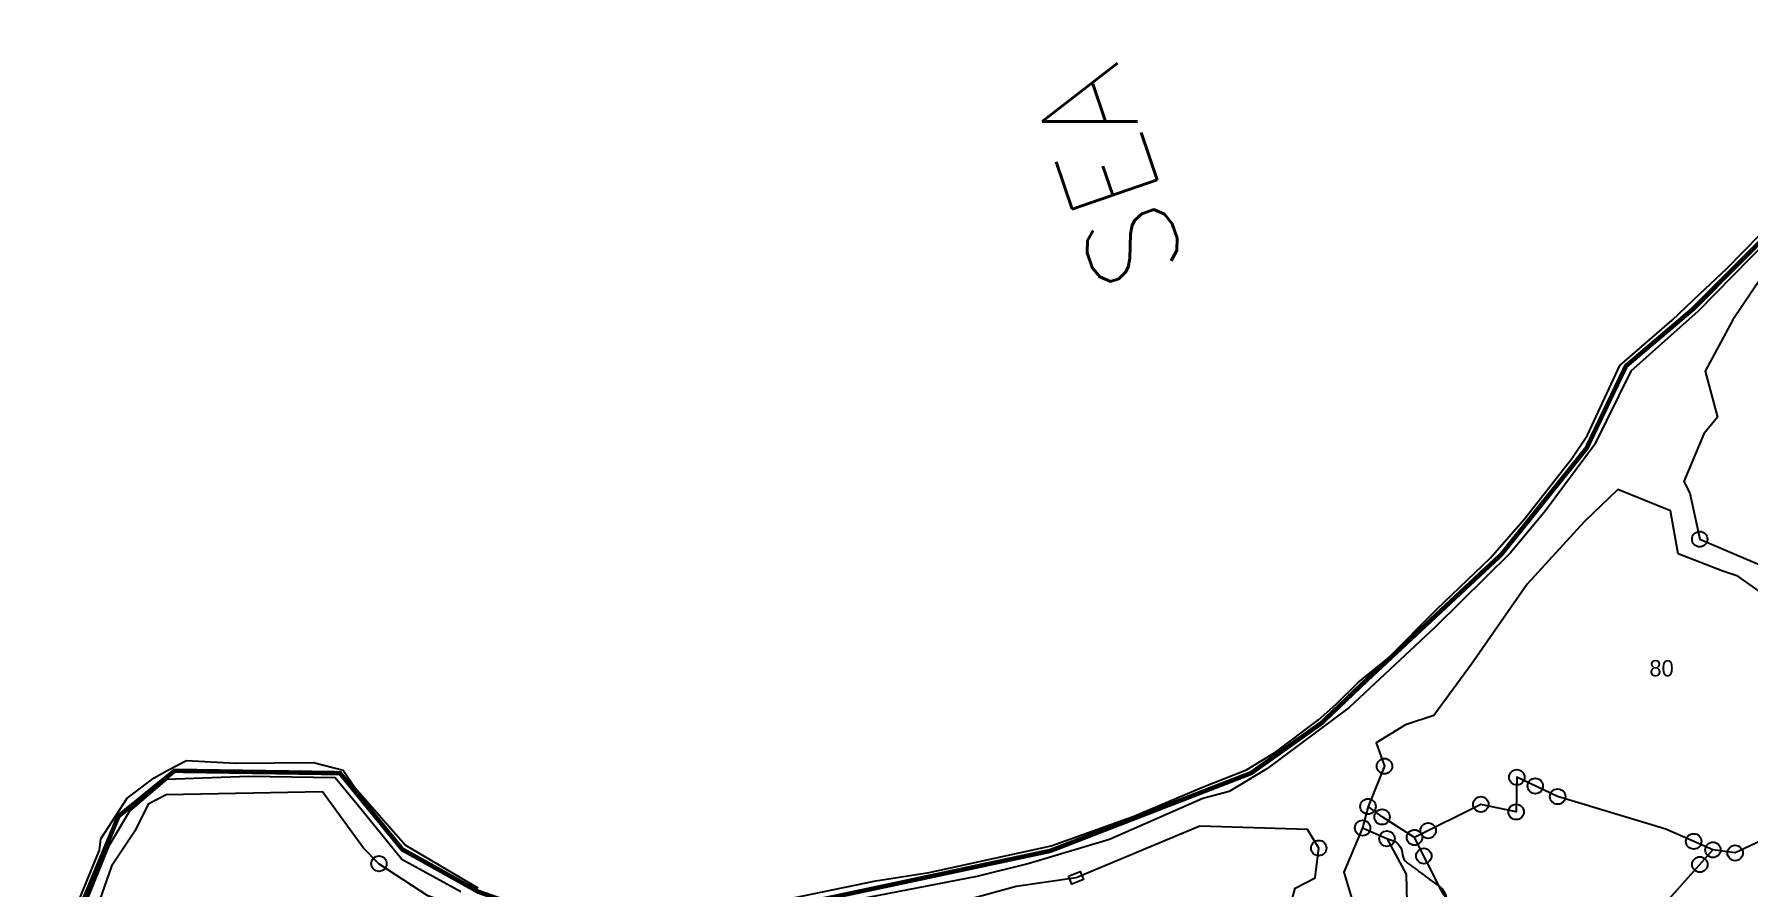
# Model space of a CAD drawing. Header units: metres. Extents: x 279627 to 281475, y 2087900 to 2092321.
# Drawn here: x 279793 to 280558, y 2091288 to 2091668 of the extents above; entities that cross this region are included whole.
import ezdxf
from ezdxf.enums import TextEntityAlignment as Align

# ---------------------------------------------------------------- set-up
doc = ezdxf.new("R2010")
doc.units = ezdxf.units.M
doc.linetypes.add('DASHDOT', pattern=[1, 0.5, -0.25, 0, -0.25])
for name, color, linetype in [('LINE_WATER', 4, 'Continuous'), ('POLY_PARCEL', 6, 'Continuous'), ('POLY_WATER', 4, 'Continuous'), ('SYM_STONE', 1, 'Continuous'), ('TEXT_MAPOUT', 7, 'Continuous'), ('TEXT_PARCEL', 7, 'Continuous'), ('V_BOUND_STREAM_LINE', 7, 'DASHDOT')]:
    doc.layers.add(name, color=color, linetype=linetype)
doc.styles.get("Standard").update_dxf_attribs({"font": 'simplex.shx'})
doc.styles.add('TEXT_MAP', font='')
doc.styles.get('TEXT_MAP').set_extended_font_data('Kruti Dev 050')

# ---------------------------------------------------------------- blocks, each defined once
blk = doc.blocks.new('STONESQUARE')
blk.add_lwpolyline([(-0.7, 0.48), (0.7, 0.48), (0.7, -0.48), (-0.7, -0.48)], close=True)
blk = doc.blocks.new('STONE')
blk.add_circle((0, 0), 0.851)

msp = doc.modelspace()

# ---------------------------------------------------------------- linework, layer by layer
at = {"layer": 'LINE_WATER'}
for points in [[(280566.66, 2091576.41), (280535.58, 2091544.8), (280505.59, 2091517.97), (280489.38, 2091485.08), (280467.38, 2091455.56), (280451.83, 2091436.95), (280418.35, 2091404), (280379.9, 2091367.95), (280343.24, 2091340.62), (280326.38, 2091330.55), (280314.63, 2091327.39), (280272.92, 2091309.15), (280237.12, 2091298.36), (280213.88, 2091292.58), (280112.97, 2091273.17)], [(279983.7, 2091285.7), (279957.33, 2091300.2), (279939.54, 2091322.14), (279927.58, 2091336.59), (279888.89, 2091337.28), (279852.32, 2091335.82), (279835.84, 2091321.7), (279826.44, 2091306), (279815.12, 2091278.04)]]:
    msp.add_lwpolyline(points, dxfattribs=at)
msp.add_lwpolyline([(280396.77, 2091309.49, -0.066825), (280400.05, 2091308.36, -0.098094), (280401.93, 2091306.9, -0.169243), (280403.76, 2091302.27, 0.226719), (280405.55, 2091298.92, 0.001687), (280408.88, 2091296.47, -0.001424), (280412.84, 2091293.58, -0.000492), (280416.08, 2091291.18, -0.000398), (280420.09, 2091288.21, -0.213112), (280423.32, 2091282.46, 0.261515)], format="xyb", dxfattribs=at)
at = {"layer": 'POLY_PARCEL'}
for points in [[(280639.38, 2091650.64), (280633.76, 2091646.66), (280626.18, 2091620.29), (280608.02, 2091615.02), (280591.61, 2091583.61), (280576.38, 2091578.34), (280551.07, 2091540.9), (280538.7, 2091518.01), (280544.23, 2091497.45), (280538.06, 2091490), (280529.17, 2091468.7), (280531.82, 2091463.62), (280536.27, 2091443.07), (280579.17, 2091424.76)], [(280581.51, 2091407.51), (280577.51, 2091409.4), (280553.29, 2091426.56), (280546.63, 2091428.72), (280526.64, 2091436.53), (280523.25, 2091455.75), (280499.8, 2091465.18), (280484.69, 2091450.84), (280459.23, 2091422.94), (280434.53, 2091387.29), (280417.63, 2091364.42), (280405.07, 2091360.2), (280391.96, 2091352.25), (280395.66, 2091341.83), (280388.32, 2091323.84)], [(280581.51, 2091407.51), (280577.17, 2091398.33), (280573.25, 2091384.54), (280575.91, 2091357.2), (280584.67, 2091336.46), (280578.55, 2091327.37), (280566.39, 2091326.04), (280567.18, 2091315.55), (280563.29, 2091308.38), (280552.09, 2091303.09), (280542.15, 2091304.51)], [(280542.15, 2091304.51), (280521.19, 2091313.7), (280472.9, 2091328.25), (280454.71, 2091336.88), (280454.37, 2091321.42), (280438.64, 2091324.79), (280409.02, 2091310)], [(280060.53, 2091235.81), (280061.31, 2091239.64), (280043.19, 2091246.11), (280040.82, 2091253.85), (280025.9, 2091262.18), (280021.11, 2091265.67), (280013.38, 2091268.36), (279968.88, 2091284.01), (279947.11, 2091298.33), (279940.2, 2091305.29), (279921.88, 2091330.43), (279852.22, 2091329.1), (279844.2, 2091324.87), (279838.28, 2091312.89), (279827.81, 2091297.19), (279817.29, 2091267.09), (279807.3, 2091238.33), (279804.32, 2091225.27), (279809.6, 2091212.71), (279810.31, 2091201.37)], [(280388.32, 2091323.84), (280385.88, 2091314.25)], [(280409.02, 2091310), (280394.59, 2091319.17), (280388.32, 2091323.84)], [(280330.88, 2091180.63), (280345.42, 2091213.65), (280354.51, 2091218.95), (280356.7, 2091233.61), (280352.71, 2091237.09), (280364.6, 2091269.54), (280352.88, 2091276.52), (280355.86, 2091287.45), (280364.68, 2091291.95), (280366.34, 2091305.28), (280361.3, 2091313.57), (280313.27, 2091315.09), (280258.1, 2091292.02), (280231.39, 2091288.13), (280195.06, 2091278.13), (280196.11, 2091274.13)], [(280385.88, 2091314.25), (280377.53, 2091294.55), (280382.8, 2091276.66), (280373.91, 2091257.22), (280371.93, 2091227.36), (280358.21, 2091210.66), (280351.73, 2091190.69), (280354.1, 2091182.94)], [(280385.88, 2091314.25), (280396.77, 2091309.49), (280405.27, 2091293.72), (280405.75, 2091274.67), (280415.67, 2091270.49), (280427.46, 2091244.66), (280459.93, 2091212.51), (280469.56, 2091201.7), (280479.4, 2091171.47), (280490.44, 2091161.41)], [(280471.6, 2091223.41), (280464.7, 2091226.2), (280444.35, 2091250.02), (280420.99, 2091286.44), (280409.02, 2091310)], [(280471.6, 2091223.41), (280497.37, 2091251.91), (280521.52, 2091281.35), (280542.15, 2091304.51)]]:
    msp.add_lwpolyline(points, dxfattribs=at)
at = {"layer": 'POLY_WATER'}
for points in [[(280118.31, 2091280.25), (280168.79, 2091290.72), (280192.56, 2091294.36), (280246.9, 2091306.24), (280283.51, 2091319.43), (280314.52, 2091332.38), (280334.13, 2091340.13), (280346.97, 2091348.08), (280366.24, 2091362.41), (280374.01, 2091369.31), (280383.92, 2091379.14), (280397.31, 2091390.02), (280418.8, 2091411.64), (280442.91, 2091434.75), (280458.19, 2091452.29), (280479.18, 2091479.03), (280486.15, 2091489.4), (280500.69, 2091520.55), (280523.98, 2091540.73), (280536.31, 2091552.42), (280548.16, 2091563.68), (280570.67, 2091586.53)], [(279812.74, 2091280.72), (279822.44, 2091304.42), (279822.99, 2091309.48), (279834.8, 2091327.57), (279846.85, 2091336.6), (279853, 2091340.04), (279861.29, 2091344.27), (279883.17, 2091343.12), (279917.86, 2091343.52), (279931.19, 2091340), (279936.37, 2091332.27), (279958.95, 2091306.57), (279991.17, 2091287.51)]]:
    msp.add_lwpolyline(points, dxfattribs=at)
at = {"layer": 'V_BOUND_STREAM_LINE', "const_width": 2.02}
for points in [[(280640.18, 2091667.21), (280608.73, 2091627.45), (280581.21, 2091593.67), (280533.56, 2091545.9), (280503.41, 2091520.3), (280485.79, 2091483.61), (280447.72, 2091436.17), (280387.68, 2091380.24), (280367.52, 2091361.03), (280336.14, 2091338.73), (280246.62, 2091304.06), (280172.11, 2091288.16), (280135.83, 2091280.48), (280099.81, 2091273.06)], [(280099.81, 2091273.06), (280068.23, 2091267.71), (280039.8, 2091268.86), (279991.48, 2091285.78), (279957.53, 2091304.7), (279929.76, 2091338.69), (279855.95, 2091339.76), (279830.95, 2091319.51), (279800.03, 2091245.36), (279794.4, 2091216.28), (279801.85, 2091187.32), (279801.85, 2091187.32)]]:
    msp.add_lwpolyline(points, dxfattribs=at)

# ---------------------------------------------------------------- block references
at = {"layer": 'SYM_STONE', "xscale": 4.042105526114852, "yscale": 4.042105526114852, "zscale": 4.042105526114852}
for name, p, rotation in [('STONE', (280536.27, 2091443.07), 359.7764994174088), ('STONE', (280395.66, 2091341.83), 359.7764994174088), ('STONE', (280454.71, 2091336.88), 359.7764994174088), ('STONE', (280462.91, 2091332.99), 359.7764994174088), ('STONE', (280388.32, 2091323.84), 359.7764994174088), ('STONE', (280438.64, 2091324.79), 359.7764994174088), ('STONE', (280454.37, 2091321.42), 359.7764994174088), ('STONE', (280472.9, 2091328.25), 359.7764994174088), ('STONE', (280385.88, 2091314.25), 359.7764994174088), ('STONE', (280394.59, 2091319.17), 359.7764994174088), ('STONE', (280396.77, 2091309.49), 359.7764994174088), ('STONE', (280409.02, 2091310), 359.7764994174088), ('STONE', (280415.16, 2091313.07), 359.7764994174088), ('STONE', (280533.58, 2091308.27), 359.7764994174088), ('STONE', (279947.11, 2091298.33), 359.7764994174088), ('STONE', (280366.34, 2091305.28), 359.7764994174088), ('STONE', (280413.2, 2091301.76), 359.7764994174088), ('STONE', (280542.15, 2091304.51), 359.7764994174088), ('STONE', (280542.15, 2091304.51), 359.7764994174088), ('STONE', (280552.09, 2091303.09), 359.7764994174088), ('STONESQUARE', (280258.1, 2091292.02), 22.68819546604307), ('STONE', (280536.32, 2091297.97), 359.7764994174088)]:
    msp.add_blockref(name, p, dxfattribs=dict(at, rotation=rotation))

# ---------------------------------------------------------------- texts
at = {"layer": 'TEXT_MAPOUT'}
msp.add_text('SEA', height=40.105, rotation=108.88031, dxfattribs=at).set_placement((280291.81, 2091610.56), align=Align.CENTER)
at = {"layer": 'TEXT_PARCEL', "style": 'TEXT_MAP'}
msp.add_text('80', height=7.276, rotation=359.7765, dxfattribs=at).set_placement((280519.24, 2091381.85), align=Align.CENTER)

doc.saveas('drawing.dxf')
